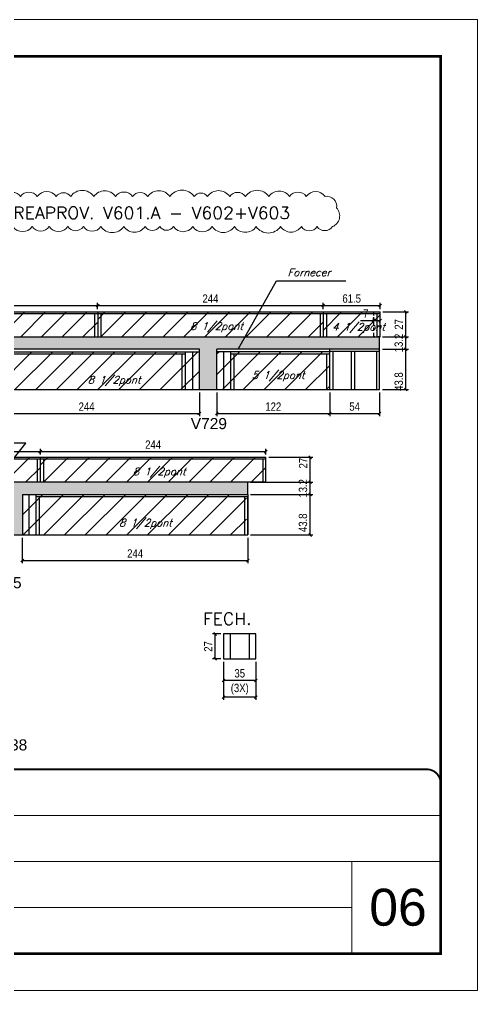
# Model space of a CAD drawing. Extents: x -20960 to -5926, y -2106 to 21915.
# Drawn here: x -9619 to -9123, y 19717 to 20767 of the extents above; entities that cross this region are included whole.
import ezdxf

# ---------------------------------------------------------------- set-up
doc = ezdxf.new("R2010")
doc.units = 0
for name, pattern in [('CONTINUO', [0]), ('DASHED', [0.75, 0.5, -0.25]), ('HIDDEN', [0.375, 0.25, -0.125])]:
    doc.linetypes.add(name, pattern=pattern)
for name, color, linetype in [('5', 5, 'Continuous'), ('COTA', 241, 'Continuous'), ('Painéis', 200, 'Continuous'), ('Reaproveitamento', 251, 'Continuous'), ('SARR_2.2x7', 40, 'Continuous'), ('SARR_3.5x7', 81, 'Continuous'), ('texto', 7, 'Continuous')]:
    doc.layers.add(name, color=color, linetype=linetype)
for name, color, linetype, lineweight in [('CARIMBO', 255, 'Continuous', 9), ('Folhas', 255, 'Continuous', 9), ('SARRAFO DE PRESSAO', 251, 'DASHED', 9), ('Texto Seção', 7, 'Continuous', 15)]:
    doc.layers.add(name, color=color, linetype=linetype, lineweight=lineweight)
doc.styles.add('ARIAL', font='arial.ttf')
doc.styles.add('COTA TECNICA-50', font='techl___.ttf', dxfattribs={"height": 9})
doc.styles.add('REGUA-120', font='ROMANS.shx', dxfattribs={"height": 15})
doc.styles.add('Romans', font='romans.shx')
doc.styles.get("Standard").update_dxf_attribs({"font": 'arial.ttf'})
doc.dimstyles.new('COTA PAINEL-50', dxfattribs={"dimtxt": 9, "dimasz": 3, "dimexe": 3, "dimexo": 3, "dimgap": 3, "dimtad": 1, "dimdec": 1, "dimzin": 12, "dimdsep": 46, "dimtxsty": 'COTA TECNICA-50', "dimblk1": 'OBLIQUE', "dimblk2": 'OBLIQUE', "dimsah": 1, "dimcen": 0.9, "dimclrd": 4, "dimclre": 4, "dimclrt": 240, "dimadec": 1, "dimazin": 3, "dimtfac": 1, "dimtdec": 1, "dimtmove": 0, "dimatfit": 3, "dimfxl": 1, "dimtolj": 1, "dimtzin": 12, "dimarcsym": 0})
pattern_1 = [(45, (-5983.332, -1317.124), (-11.22532, 11.22532), [])]
pattern_2 = [(50, (1585, 1148.575), (5.4655401, -0.4781726), [0.5715, -6.2865]), (355, (1585, 1148.575), (-1.0573026, 5.7317054), [0.4572, -5.0292175]), (100.451445, (1585.4555, 1148.535), (4.4082374, 5.2535326), [0.4857003, -5.3427073]), (46.1842, (1585, 1150.099), (8.1323712, -1.2612698), [0.85725, -9.42975]), (96.635558, (1585.678, 1149.994), (7.122124, 7.4227837), [0.7285507, -8.0140682]), (351.18415, (1585, 1150.099), (7.122124, 7.4227837), [0.685799, -7.543792]), (21, (1585.762, 1149.718), (4.5484317, -3.06795595), [0.5715, -6.2865]), (326, (1585.762, 1149.718), (1.8540609, 5.525639), [0.4572, -5.0292]), (71.451445, (1586.141, 1149.4624), (6.4024926, 2.4576831), [0.4857003, -5.3426981]), (37.5, (1585, 1148.5751), (0.0926581, 2.53665117), [0, -4.96824, 0, -5.1054, 0, -5.04825]), (7.5, (1585, 1148.575), (2.00458988, 3.00541724), [0, -2.91084, 0, -4.85394, 0, -1.92405]), (327.5, (1583.3007, 1148.5751), (4.06771786, -0.17186232), [0, -1.905, 0, -5.9436, 0, -7.8867]), (317.5, (1582.5387, 1148.575), (4.44387544, 0.76279473), [0, -2.4765, 0, -3.94716, 0, -5.6007])]

# ---------------------------------------------------------------- blocks, each defined once
blk = doc.blocks.new('9999999999')
at = {"color": 30, "linetype": 'CONTINUO'}
for p, q in [((98564.6, 34379.6), (99584, 34379.6)), ((98564.6, 34329.8), (99488, 34329.8)), ((99584, 34329.8), (99488, 34329.8)), ((99488, 34329.8), (99488, 34230.2)), ((98564.6, 34280), (99488, 34280))]:
    blk.add_line(p, q, dxfattribs=at)
at = {"color": 30, "linetype": 'CONTINUO', "const_width": 2}
blk.add_lwpolyline([(99584, 34230.2), (99584, 34414.4, 0.414214), (99569, 34429.4), (98229, 34429.4, 0.414214), (98214, 34414.4), (98214, 34245.2, 0.414214), (98229, 34230.2), (99584, 34230.2)], format="xyb", dxfattribs=at)
at = {"layer": 'Folhas'}
blk.add_lwpolyline([(98139, 34190.2), (99624, 34190.2), (99624, 35240.2), (98139, 35240.2)], close=True, dxfattribs=at)
at = {"layer": 'Folhas', "color": 30, "const_width": 3}
blk.add_lwpolyline([(98214, 34230.2), (99584, 34230.2), (99584, 35200.2), (98214, 35200.2)], close=True, dxfattribs=at)
blk = doc.blocks.new('_Oblique')
at = {"color": 0, "linetype": 'ByBlock', "lineweight": -2}
blk.add_line((-0.5, -0.5), (0.5, 0.5), dxfattribs=at)
blk = doc.blocks.new('*D118')
at = {"layer": 'COTA', "color": 4, "lineweight": -2, "transparency": 16777216}
for p, q in [((-9226.5, 20410.4), (-9198.1, 20410.4)), ((-9201.1, 20366.6), (-9201.1, 20410.4)), ((-9226.5, 20366.6), (-9198.1, 20366.6))]:
    blk.add_line(p, q, dxfattribs=at)
at = {"layer": 'Defpoints', "color": 0, "transparency": 16777216}
for p in [(-9229.5, 20410.4), (-9201.1, 20410.4), (-9229.5, 20366.6)]:
    blk.add_point(p, dxfattribs=at)
at = {"layer": 'COTA', "color": 4, "lineweight": -2, "transparency": 16777216, "xscale": 3, "yscale": 3, "zscale": 3}
for p, rotation in [((-9201.1, 20410.4), 90), ((-9201.1, 20366.6), 270)]:
    blk.add_blockref('_Oblique', p, dxfattribs=dict(at, rotation=rotation))
at = {"layer": 'COTA', "color": 240, "transparency": 16777216, "insert": (-9208.8, 20375.3), "char_height": 9, "attachment_point": 5, "rotation": 90, "style": 'COTA TECNICA-50'}
blk.add_mtext('\\A1;43.8', dxfattribs=at)
blk = doc.blocks.new('*D60')
at = {"layer": 'COTA', "color": 4, "lineweight": -2, "transparency": 16777216}
for p, q in [((-9226.5, 20423.6), (-9198.1, 20423.6)), ((-9201.1, 20410.4), (-9201.1, 20423.6)), ((-9226.5, 20410.4), (-9198.1, 20410.4))]:
    blk.add_line(p, q, dxfattribs=at)
at = {"layer": 'Defpoints', "color": 0, "transparency": 16777216}
for p in [(-9229.5, 20423.6), (-9201.1, 20423.6), (-9229.5, 20410.4)]:
    blk.add_point(p, dxfattribs=at)
at = {"layer": 'COTA', "color": 4, "lineweight": -2, "transparency": 16777216, "xscale": 3, "yscale": 3, "zscale": 3}
for p, rotation in [((-9201.1, 20423.6), 90), ((-9201.1, 20410.4), 270)]:
    blk.add_blockref('_Oblique', p, dxfattribs=dict(at, rotation=rotation))
at = {"layer": 'COTA', "color": 240, "transparency": 16777216, "insert": (-9208.8, 20417), "char_height": 9, "attachment_point": 5, "rotation": 90, "style": 'COTA TECNICA-50'}
blk.add_mtext('\\A1;13.2', dxfattribs=at)
blk = doc.blocks.new('*D61')
at = {"layer": 'COTA', "color": 4, "lineweight": -2, "transparency": 16777216}
for p, q in [((-9226, 20450.6), (-9198.1, 20450.6)), ((-9201.1, 20423.6), (-9201.1, 20450.6)), ((-9226, 20423.6), (-9198.1, 20423.6))]:
    blk.add_line(p, q, dxfattribs=at)
at = {"layer": 'Defpoints', "color": 0, "transparency": 16777216}
for p in [(-9229, 20450.6), (-9201.1, 20450.6), (-9229, 20423.6)]:
    blk.add_point(p, dxfattribs=at)
at = {"layer": 'COTA', "color": 4, "lineweight": -2, "transparency": 16777216, "xscale": 3, "yscale": 3, "zscale": 3}
for p, rotation in [((-9201.1, 20450.6), 90), ((-9201.1, 20423.6), 270)]:
    blk.add_blockref('_Oblique', p, dxfattribs=dict(at, rotation=rotation))
at = {"layer": 'COTA', "color": 240, "transparency": 16777216, "insert": (-9208.7, 20437.1), "char_height": 9, "attachment_point": 5, "rotation": 90, "style": 'COTA TECNICA-50'}
blk.add_mtext('\\A1;27', dxfattribs=at)
blk = doc.blocks.new('*D65')
at = {"layer": 'COTA', "color": 4, "lineweight": -2, "transparency": 16777216}
for p, q in [((-9778.5, 20453.6), (-9778.5, 20460.4)), ((-9778.5, 20457.4), (-9534.5, 20457.4)), ((-9534.5, 20453.6), (-9534.5, 20460.4))]:
    blk.add_line(p, q, dxfattribs=at)
at = {"layer": 'Defpoints', "color": 0, "transparency": 16777216}
for p in [(-9534.5, 20457.4), (-9778.5, 20450.6), (-9534.5, 20450.6)]:
    blk.add_point(p, dxfattribs=at)
at = {"layer": 'COTA', "color": 4, "lineweight": -2, "transparency": 16777216, "xscale": 3, "yscale": 3, "zscale": 3, "rotation": 180}
blk.add_blockref('_Oblique', (-9778.5, 20457.4), dxfattribs=at)
at = {"layer": 'COTA', "color": 4, "lineweight": -2, "transparency": 16777216, "xscale": 3, "yscale": 3, "zscale": 3}
blk.add_blockref('_Oblique', (-9534.5, 20457.4), dxfattribs=at)
at = {"layer": 'COTA', "color": 240, "transparency": 16777216, "insert": (-9656.5, 20465), "char_height": 9, "attachment_point": 5, "style": 'COTA TECNICA-50'}
blk.add_mtext('\\A1;244', dxfattribs=at)
blk = doc.blocks.new('*D66')
at = {"layer": 'COTA', "color": 4, "lineweight": -2, "transparency": 16777216}
for p, q in [((-9534.5, 20453.6), (-9534.5, 20460.4)), ((-9534.5, 20457.4), (-9290.5, 20457.4)), ((-9290.5, 20453.6), (-9290.5, 20460.4))]:
    blk.add_line(p, q, dxfattribs=at)
at = {"layer": 'Defpoints', "color": 0, "transparency": 16777216}
for p in [(-9290.5, 20457.4), (-9534.5, 20450.6), (-9290.5, 20450.6)]:
    blk.add_point(p, dxfattribs=at)
at = {"layer": 'COTA', "color": 4, "lineweight": -2, "transparency": 16777216, "xscale": 3, "yscale": 3, "zscale": 3, "rotation": 180}
blk.add_blockref('_Oblique', (-9534.5, 20457.4), dxfattribs=at)
at = {"layer": 'COTA', "color": 4, "lineweight": -2, "transparency": 16777216, "xscale": 3, "yscale": 3, "zscale": 3}
blk.add_blockref('_Oblique', (-9290.5, 20457.4), dxfattribs=at)
at = {"layer": 'COTA', "color": 240, "transparency": 16777216, "insert": (-9412.5, 20465), "char_height": 9, "attachment_point": 5, "style": 'COTA TECNICA-50'}
blk.add_mtext('\\A1;244', dxfattribs=at)
blk = doc.blocks.new('*D67')
at = {"layer": 'COTA', "color": 4, "lineweight": -2, "transparency": 16777216}
for p, q in [((-9290.5, 20453.6), (-9290.5, 20460.4)), ((-9290.5, 20457.4), (-9229, 20457.4)), ((-9229, 20453.6), (-9229, 20460.4))]:
    blk.add_line(p, q, dxfattribs=at)
at = {"layer": 'Defpoints', "color": 0, "transparency": 16777216}
for p in [(-9229, 20457.4), (-9290.5, 20450.6), (-9229, 20450.6)]:
    blk.add_point(p, dxfattribs=at)
at = {"layer": 'COTA', "color": 4, "lineweight": -2, "transparency": 16777216, "xscale": 3, "yscale": 3, "zscale": 3, "rotation": 180}
blk.add_blockref('_Oblique', (-9290.5, 20457.4), dxfattribs=at)
at = {"layer": 'COTA', "color": 4, "lineweight": -2, "transparency": 16777216, "xscale": 3, "yscale": 3, "zscale": 3}
blk.add_blockref('_Oblique', (-9229, 20457.4), dxfattribs=at)
at = {"layer": 'COTA', "color": 240, "transparency": 16777216, "insert": (-9259.7, 20465), "char_height": 9, "attachment_point": 5, "style": 'COTA TECNICA-50'}
blk.add_mtext('\\A1;61.5', dxfattribs=at)
blk = doc.blocks.new('*D68')
at = {"layer": 'COTA', "color": 4, "lineweight": -2, "transparency": 16777216}
for p, q in [((-9236, 20440.1), (-9236, 20444.1)), ((-9229, 20440.1), (-9229, 20444.1)), ((-9236, 20441.1), (-9250.1, 20441.1)), ((-9229, 20441.1), (-9236, 20441.1))]:
    blk.add_line(p, q, dxfattribs=at)
at = {"layer": 'Defpoints', "color": 0, "transparency": 16777216}
for p in [(-9236, 20441.1), (-9236, 20437.1), (-9229, 20437.1)]:
    blk.add_point(p, dxfattribs=at)
at = {"layer": 'COTA', "color": 4, "lineweight": -2, "transparency": 16777216, "xscale": 3, "yscale": 3, "zscale": 3, "rotation": 180}
blk.add_blockref('_Oblique', (-9236, 20441.1), dxfattribs=at)
at = {"layer": 'COTA', "color": 4, "lineweight": -2, "transparency": 16777216, "xscale": 3, "yscale": 3, "zscale": 3}
blk.add_blockref('_Oblique', (-9229, 20441.1), dxfattribs=at)
at = {"layer": 'COTA', "color": 240, "transparency": 16777216, "insert": (-9244.5, 20448.7), "char_height": 9, "attachment_point": 5, "style": 'COTA TECNICA-50'}
blk.add_mtext('\\A1;7', dxfattribs=at)
blk = doc.blocks.new('*D73')
at = {"layer": 'COTA', "color": 4, "lineweight": -2, "transparency": 16777216}
for p, q in [((-9668.5, 20363.6), (-9668.5, 20337.7)), ((-9424.5, 20363.6), (-9424.5, 20337.7)), ((-9668.5, 20340.7), (-9424.5, 20340.7))]:
    blk.add_line(p, q, dxfattribs=at)
at = {"layer": 'Defpoints', "color": 0, "transparency": 16777216}
for p in [(-9668.5, 20366.6), (-9424.5, 20366.6), (-9424.5, 20340.7)]:
    blk.add_point(p, dxfattribs=at)
at = {"layer": 'COTA', "color": 4, "lineweight": -2, "transparency": 16777216, "xscale": 3, "yscale": 3, "zscale": 3, "rotation": 180}
blk.add_blockref('_Oblique', (-9668.5, 20340.7), dxfattribs=at)
at = {"layer": 'COTA', "color": 4, "lineweight": -2, "transparency": 16777216, "xscale": 3, "yscale": 3, "zscale": 3}
blk.add_blockref('_Oblique', (-9424.5, 20340.7), dxfattribs=at)
at = {"layer": 'COTA', "color": 240, "transparency": 16777216, "insert": (-9546.5, 20348.2), "char_height": 9, "attachment_point": 5, "style": 'COTA TECNICA-50'}
blk.add_mtext('\\A1;244', dxfattribs=at)
blk = doc.blocks.new('*D74')
at = {"layer": 'COTA', "color": 4, "lineweight": -2, "transparency": 16777216}
for p, q in [((-9405.5, 20363.6), (-9405.5, 20337.7)), ((-9283.5, 20363.6), (-9283.5, 20337.7)), ((-9405.5, 20340.7), (-9283.5, 20340.7))]:
    blk.add_line(p, q, dxfattribs=at)
at = {"layer": 'Defpoints', "color": 0, "transparency": 16777216}
for p in [(-9405.5, 20366.6), (-9283.5, 20366.6), (-9283.5, 20340.7)]:
    blk.add_point(p, dxfattribs=at)
at = {"layer": 'COTA', "color": 4, "lineweight": -2, "transparency": 16777216, "xscale": 3, "yscale": 3, "zscale": 3, "rotation": 180}
blk.add_blockref('_Oblique', (-9405.5, 20340.7), dxfattribs=at)
at = {"layer": 'COTA', "color": 4, "lineweight": -2, "transparency": 16777216, "xscale": 3, "yscale": 3, "zscale": 3}
blk.add_blockref('_Oblique', (-9283.5, 20340.7), dxfattribs=at)
at = {"layer": 'COTA', "color": 240, "transparency": 16777216, "insert": (-9344.5, 20348.2), "char_height": 9, "attachment_point": 5, "style": 'COTA TECNICA-50'}
blk.add_mtext('\\A1;122', dxfattribs=at)
blk = doc.blocks.new('*D75')
at = {"layer": 'COTA', "color": 4, "lineweight": -2, "transparency": 16777216}
for p, q in [((-9283.5, 20363.6), (-9283.5, 20337.7)), ((-9229.5, 20363.6), (-9229.5, 20337.7)), ((-9283.5, 20340.7), (-9229.5, 20340.7))]:
    blk.add_line(p, q, dxfattribs=at)
at = {"layer": 'Defpoints', "color": 0, "transparency": 16777216}
for p in [(-9283.5, 20366.6), (-9229.5, 20366.6), (-9229.5, 20340.7)]:
    blk.add_point(p, dxfattribs=at)
at = {"layer": 'COTA', "color": 4, "lineweight": -2, "transparency": 16777216, "xscale": 3, "yscale": 3, "zscale": 3, "rotation": 180}
blk.add_blockref('_Oblique', (-9283.5, 20340.7), dxfattribs=at)
at = {"layer": 'COTA', "color": 4, "lineweight": -2, "transparency": 16777216, "xscale": 3, "yscale": 3, "zscale": 3}
blk.add_blockref('_Oblique', (-9229.5, 20340.7), dxfattribs=at)
at = {"layer": 'COTA', "color": 240, "transparency": 16777216, "insert": (-9256.5, 20348.2), "char_height": 9, "attachment_point": 5, "style": 'COTA TECNICA-50'}
blk.add_mtext('\\A1;54', dxfattribs=at)
blk = doc.blocks.new('*D100')
at = {"layer": 'COTA', "color": 4, "lineweight": -2, "transparency": 16777216}
for p, q in [((-9369, 20253.2), (-9301.7, 20253.2)), ((-9304.7, 20209.4), (-9304.7, 20253.2)), ((-9369, 20209.4), (-9301.7, 20209.4))]:
    blk.add_line(p, q, dxfattribs=at)
at = {"layer": 'Defpoints', "color": 0, "transparency": 16777216}
for p in [(-9372, 20253.2), (-9304.7, 20253.2), (-9372, 20209.4)]:
    blk.add_point(p, dxfattribs=at)
at = {"layer": 'COTA', "color": 4, "lineweight": -2, "transparency": 16777216, "xscale": 3, "yscale": 3, "zscale": 3}
for p, rotation in [((-9304.7, 20253.2), 90), ((-9304.7, 20209.4), 270)]:
    blk.add_blockref('_Oblique', p, dxfattribs=dict(at, rotation=rotation))
at = {"layer": 'COTA', "color": 240, "transparency": 16777216, "insert": (-9312.4, 20222.6), "char_height": 9, "attachment_point": 5, "rotation": 90, "style": 'COTA TECNICA-50'}
blk.add_mtext('\\A1;43.8', dxfattribs=at)
blk = doc.blocks.new('*D101')
at = {"layer": 'COTA', "color": 4, "lineweight": -2, "transparency": 16777216}
for p, q in [((-9369, 20266.4), (-9301.7, 20266.4)), ((-9304.7, 20253.2), (-9304.7, 20266.4)), ((-9369, 20253.2), (-9301.7, 20253.2))]:
    blk.add_line(p, q, dxfattribs=at)
at = {"layer": 'Defpoints', "color": 0, "transparency": 16777216}
for p in [(-9372, 20266.4), (-9304.7, 20266.4), (-9372, 20253.2)]:
    blk.add_point(p, dxfattribs=at)
at = {"layer": 'COTA', "color": 4, "lineweight": -2, "transparency": 16777216, "xscale": 3, "yscale": 3, "zscale": 3}
for p, rotation in [((-9304.7, 20266.4), 90), ((-9304.7, 20253.2), 270)]:
    blk.add_blockref('_Oblique', p, dxfattribs=dict(at, rotation=rotation))
at = {"layer": 'COTA', "color": 240, "transparency": 16777216, "insert": (-9312.4, 20259.8), "char_height": 9, "attachment_point": 5, "rotation": 90, "style": 'COTA TECNICA-50'}
blk.add_mtext('\\A1;13.2', dxfattribs=at)
blk = doc.blocks.new('*D102')
at = {"layer": 'COTA', "color": 4, "lineweight": -2, "transparency": 16777216}
for p, q in [((-9349.5, 20293.4), (-9301.7, 20293.4)), ((-9304.7, 20266.4), (-9304.7, 20293.4)), ((-9349.5, 20266.4), (-9301.7, 20266.4))]:
    blk.add_line(p, q, dxfattribs=at)
at = {"layer": 'Defpoints', "color": 0, "transparency": 16777216}
for p in [(-9352.5, 20293.4), (-9304.7, 20293.4), (-9352.5, 20266.4)]:
    blk.add_point(p, dxfattribs=at)
at = {"layer": 'COTA', "color": 4, "lineweight": -2, "transparency": 16777216, "xscale": 3, "yscale": 3, "zscale": 3}
for p, rotation in [((-9304.7, 20293.4), 90), ((-9304.7, 20266.4), 270)]:
    blk.add_blockref('_Oblique', p, dxfattribs=dict(at, rotation=rotation))
at = {"layer": 'COTA', "color": 240, "transparency": 16777216, "insert": (-9312.2, 20287.1), "char_height": 9, "attachment_point": 5, "rotation": 90, "style": 'COTA TECNICA-50'}
blk.add_mtext('\\A1;27', dxfattribs=at)
blk = doc.blocks.new('*D105')
at = {"layer": 'COTA', "color": 4, "lineweight": -2, "transparency": 16777216}
for p, q in [((-9840.5, 20296.4), (-9840.5, 20302.5)), ((-9840.5, 20299.5), (-9596.5, 20299.5)), ((-9596.5, 20296.4), (-9596.5, 20302.5))]:
    blk.add_line(p, q, dxfattribs=at)
at = {"layer": 'Defpoints', "color": 0, "transparency": 16777216}
for p in [(-9596.5, 20299.5), (-9840.5, 20293.4), (-9596.5, 20293.4)]:
    blk.add_point(p, dxfattribs=at)
at = {"layer": 'COTA', "color": 4, "lineweight": -2, "transparency": 16777216, "xscale": 3, "yscale": 3, "zscale": 3, "rotation": 180}
blk.add_blockref('_Oblique', (-9840.5, 20299.5), dxfattribs=at)
at = {"layer": 'COTA', "color": 4, "lineweight": -2, "transparency": 16777216, "xscale": 3, "yscale": 3, "zscale": 3}
blk.add_blockref('_Oblique', (-9596.5, 20299.5), dxfattribs=at)
at = {"layer": 'COTA', "color": 240, "transparency": 16777216, "insert": (-9718.5, 20307.1), "char_height": 9, "attachment_point": 5, "style": 'COTA TECNICA-50'}
blk.add_mtext('\\A1;244', dxfattribs=at)
blk = doc.blocks.new('*D106')
at = {"layer": 'COTA', "color": 4, "lineweight": -2, "transparency": 16777216}
for p, q in [((-9596.5, 20296.4), (-9596.5, 20302.5)), ((-9596.5, 20299.5), (-9352.5, 20299.5)), ((-9352.5, 20296.4), (-9352.5, 20302.5))]:
    blk.add_line(p, q, dxfattribs=at)
at = {"layer": 'Defpoints', "color": 0, "transparency": 16777216}
for p in [(-9352.5, 20299.5), (-9596.5, 20293.4), (-9352.5, 20293.4)]:
    blk.add_point(p, dxfattribs=at)
at = {"layer": 'COTA', "color": 4, "lineweight": -2, "transparency": 16777216, "xscale": 3, "yscale": 3, "zscale": 3, "rotation": 180}
blk.add_blockref('_Oblique', (-9596.5, 20299.5), dxfattribs=at)
at = {"layer": 'COTA', "color": 4, "lineweight": -2, "transparency": 16777216, "xscale": 3, "yscale": 3, "zscale": 3}
blk.add_blockref('_Oblique', (-9352.5, 20299.5), dxfattribs=at)
at = {"layer": 'COTA', "color": 240, "transparency": 16777216, "insert": (-9474.5, 20307.1), "char_height": 9, "attachment_point": 5, "style": 'COTA TECNICA-50'}
blk.add_mtext('\\A1;244', dxfattribs=at)
blk = doc.blocks.new('*D99')
at = {"layer": 'COTA', "color": 4, "lineweight": -2, "transparency": 16777216}
for p, q in [((-9616, 20206.4), (-9616, 20178.8)), ((-9372, 20206.4), (-9372, 20178.8)), ((-9616, 20181.8), (-9372, 20181.8))]:
    blk.add_line(p, q, dxfattribs=at)
at = {"layer": 'Defpoints', "color": 0, "transparency": 16777216}
for p in [(-9616, 20209.4), (-9372, 20209.4), (-9372, 20181.8)]:
    blk.add_point(p, dxfattribs=at)
at = {"layer": 'COTA', "color": 4, "lineweight": -2, "transparency": 16777216, "xscale": 3, "yscale": 3, "zscale": 3, "rotation": 180}
blk.add_blockref('_Oblique', (-9616, 20181.8), dxfattribs=at)
at = {"layer": 'COTA', "color": 4, "lineweight": -2, "transparency": 16777216, "xscale": 3, "yscale": 3, "zscale": 3}
blk.add_blockref('_Oblique', (-9372, 20181.8), dxfattribs=at)
at = {"layer": 'COTA', "color": 240, "transparency": 16777216, "insert": (-9494, 20189.4), "char_height": 9, "attachment_point": 5, "style": 'COTA TECNICA-50'}
blk.add_mtext('\\A1;244', dxfattribs=at)
blk = doc.blocks.new('*D1761')
at = {"layer": 'COTA', "color": 4, "lineweight": -2, "transparency": 16777216}
for p, q in [((-9398.3, 20072.4), (-9398.3, 20049.1)), ((-9363.3, 20072.4), (-9363.3, 20049.1)), ((-9363.3, 20052.1), (-9398.3, 20052.1))]:
    blk.add_line(p, q, dxfattribs=at)
at = {"layer": 'Defpoints', "color": 0, "transparency": 16777216}
for p in [(-9398.3, 20075.4), (-9363.3, 20075.4), (-9398.3, 20052.1)]:
    blk.add_point(p, dxfattribs=at)
at = {"layer": 'COTA', "color": 4, "lineweight": -2, "transparency": 16777216, "xscale": 3, "yscale": 3, "zscale": 3, "rotation": 180}
blk.add_blockref('_Oblique', (-9398.3, 20052.1), dxfattribs=at)
at = {"layer": 'COTA', "color": 4, "lineweight": -2, "transparency": 16777216, "xscale": 3, "yscale": 3, "zscale": 3}
blk.add_blockref('_Oblique', (-9363.3, 20052.1), dxfattribs=at)
at = {"layer": 'COTA', "color": 240, "transparency": 16777216, "insert": (-9380.8, 20059.8), "char_height": 9, "attachment_point": 5, "style": 'COTA TECNICA-50'}
blk.add_mtext('\\A1;35', dxfattribs=at)
blk = doc.blocks.new('*D1762')
at = {"layer": 'COTA', "color": 4, "lineweight": -2, "transparency": 16777216}
for p, q in [((-9401.3, 20102.4), (-9410.3, 20102.4)), ((-9407.3, 20075.4), (-9407.3, 20102.4)), ((-9401.3, 20075.4), (-9410.3, 20075.4))]:
    blk.add_line(p, q, dxfattribs=at)
at = {"layer": 'Defpoints', "color": 0, "transparency": 16777216}
for p in [(-9407.3, 20102.4), (-9398.3, 20102.4), (-9398.3, 20075.4)]:
    blk.add_point(p, dxfattribs=at)
at = {"layer": 'COTA', "color": 4, "lineweight": -2, "transparency": 16777216, "xscale": 3, "yscale": 3, "zscale": 3}
for p, rotation in [((-9407.3, 20102.4), 90), ((-9407.3, 20075.4), 270)]:
    blk.add_blockref('_Oblique', p, dxfattribs=dict(at, rotation=rotation))
at = {"layer": 'COTA', "color": 240, "transparency": 16777216, "insert": (-9414.9, 20088.9), "char_height": 9, "attachment_point": 5, "rotation": 90, "style": 'COTA TECNICA-50'}
blk.add_mtext('\\A1;27', dxfattribs=at)
blk = doc.blocks.new('*D1763')
at = {"layer": 'COTA', "color": 4, "lineweight": -2, "transparency": 16777216}
for p, q in [((-9398.3, 20072.4), (-9398.3, 20031.1)), ((-9363.3, 20072.4), (-9363.3, 20031.1)), ((-9363.3, 20034.1), (-9398.3, 20034.1))]:
    blk.add_line(p, q, dxfattribs=at)
at = {"layer": 'Defpoints', "color": 0, "transparency": 16777216}
for p in [(-9398.3, 20075.4), (-9363.3, 20075.4), (-9398.3, 20034.1)]:
    blk.add_point(p, dxfattribs=at)
at = {"layer": 'COTA', "color": 4, "lineweight": -2, "transparency": 16777216, "xscale": 3, "yscale": 3, "zscale": 3, "rotation": 180}
blk.add_blockref('_Oblique', (-9398.3, 20034.1), dxfattribs=at)
at = {"layer": 'COTA', "color": 4, "lineweight": -2, "transparency": 16777216, "xscale": 3, "yscale": 3, "zscale": 3}
blk.add_blockref('_Oblique', (-9363.3, 20034.1), dxfattribs=at)
at = {"layer": 'COTA', "color": 240, "transparency": 16777216, "insert": (-9380.8, 20042.7), "char_height": 9, "attachment_point": 5, "style": 'COTA TECNICA-50'}
blk.add_mtext('\\A1;(3X)', dxfattribs=at)

msp = doc.modelspace()

# ---------------------------------------------------------------- hatches: boundary and pattern name
at = {"layer": 'COTA', "ltscale": 25}
h = msp.add_hatch(dxfattribs=at)
h.set_pattern_fill('AR-CONC', color=256, scale=0.03)
h.set_pattern_definition(pattern_2)
h.paths.add_polyline_path([(-9912.47, 20410.37), (-9424.47, 20410.37), (-9424.47, 20366.57), (-9405.47, 20366.57), (-9405.47, 20410.37), (-9229.47, 20410.37), (-9229.47, 20423.57), (-10510.47, 20423.57), (-10510.47, 20410.37), (-9952.47, 20410.37), (-9952.47, 20366.57), (-9912.47, 20366.57)])
h.paths.add_polyline_path([(-9645.86, 20403.16), (-9645.86, 20415.12), (-9664.39, 20415.12), (-9664.39, 20403.16)], flags=25)
h.paths.add_polyline_path([(-10111.51, 20403.16), (-10111.51, 20415.12), (-10130.04, 20415.12), (-10130.04, 20403.16)], flags=25)
h.paths.add_polyline_path([(-10460.63, 20403.16), (-10460.63, 20415.12), (-10479.15, 20415.12), (-10479.15, 20403.16)], flags=25)
h = msp.add_hatch(dxfattribs=at)
h.set_pattern_fill('AR-CONC', color=256, scale=0.03)
h.set_pattern_definition(pattern_2)
h.paths.add_polyline_path([(-9615.98, 20253.21), (-9371.98, 20253.21), (-9371.98, 20266.41), (-10328.47, 20266.41), (-10510.97, 20266.41), (-10510.97, 20253.21), (-10407.97, 20253.21), (-10407.97, 20209.41), (-10388.97, 20209.41), (-10388.97, 20253.21), (-9655.97, 20253.21), (-9655.97, 20209.41), (-9615.98, 20209.41)])
at = {"layer": 'Reaproveitamento'}
h = msp.add_hatch(dxfattribs=at)
h.set_pattern_fill('ANSI31', color=256, scale=5)
h.set_pattern_definition([(45, (-5495.332, -1317.124), (-11.22532, 11.22532), [])])
h.paths.add_polyline_path([(-9534.47, 20450.57), (-9778.47, 20450.57), (-9778.47, 20423.57), (-9534.47, 20423.57)])
h = msp.add_hatch(dxfattribs=at)
h.set_pattern_fill('ANSI31', color=256, scale=5)
h.set_pattern_definition([(45, (-5251.332, -1317.124), (-11.22532, 11.22532), [])])
h.paths.add_polyline_path([(-9290.47, 20450.57), (-9534.47, 20450.57), (-9534.47, 20423.57), (-9290.47, 20423.57)])
h = msp.add_hatch(dxfattribs=at)
h.set_pattern_fill('ANSI31', color=256, scale=5)
h.set_pattern_definition(pattern_1)
h.paths.add_polyline_path([(-9290.47, 20450.57), (-9290.47, 20423.57), (-9228.97, 20423.57), (-9228.97, 20450.57)])
h = msp.add_hatch(dxfattribs=at)
h.set_pattern_fill('ANSI31', color=256, scale=5)
h.set_pattern_definition(pattern_1)
h.paths.add_polyline_path([(-9668.47, 20407.37), (-9668.47, 20366.57), (-9424.47, 20366.57), (-9424.47, 20407.37)])
h = msp.add_hatch(dxfattribs=at)
h.set_pattern_fill('ANSI31', color=256, scale=5)
h.set_pattern_definition(pattern_1)
h.paths.add_polyline_path([(-9405.47, 20407.37), (-9405.47, 20366.57), (-9283.47, 20366.57), (-9283.47, 20407.37)])
h = msp.add_hatch(dxfattribs=at)
h.set_pattern_fill('ANSI31', color=256, scale=5)
h.set_pattern_definition([(45, (-5557.332, -1474.279), (-11.22532, 11.22532), [])])
h.paths.add_polyline_path([(-9596.47, 20293.41), (-9840.47, 20293.41), (-9840.47, 20266.41), (-9596.47, 20266.41)])
h = msp.add_hatch(dxfattribs=at)
h.set_pattern_fill('ANSI31', color=256, scale=5)
h.set_pattern_definition([(45, (-5313.332, -1474.279), (-11.22532, 11.22532), [])])
h.paths.add_polyline_path([(-9352.47, 20293.41), (-9596.47, 20293.41), (-9596.47, 20266.41), (-9352.47, 20266.41)])
h = msp.add_hatch(dxfattribs=at)
h.set_pattern_fill('ANSI31', color=256, scale=5)
h.set_pattern_definition([(45, (-6760.343, -1474.279), (-11.22532, 11.22532), [])])
h.paths.add_polyline_path([(-9615.98, 20253.21), (-9615.98, 20209.41), (-9373.48, 20209.41), (-9373.48, 20253.21)])

# ---------------------------------------------------------------- linework, layer by layer
at = {"layer": 'COTA', "ltscale": 25}
for p, q in [((-9229.47, 20410.37), (-9229.47, 20423.57)), ((-9371.98, 20253.21), (-9371.98, 20266.41))]:
    msp.add_line(p, q, dxfattribs=at)
at = {"layer": 'COTA', "linetype": 'ByBlock'}
for p, q in [((-9424.47, 20366.57), (-9405.47, 20366.57)), ((-9655.97, 20209.41), (-9615.98, 20209.41))]:
    msp.add_line(p, q, dxfattribs=at)
at = {"layer": 'Painéis'}
for p, q in [((-10510.47, 20450.57), (-9228.97, 20450.57)), ((-9534.47, 20450.57), (-9534.47, 20423.57)), ((-9290.47, 20450.57), (-9290.47, 20423.57)), ((-9228.97, 20423.57), (-9228.97, 20450.57)), ((-10510.47, 20423.57), (-9228.97, 20423.57)), ((-9424.47, 20410.37), (-9912.47, 20410.37)), ((-9912.47, 20407.37), (-9424.47, 20407.37)), ((-9912.47, 20407.37), (-9424.47, 20407.37)), ((-9424.47, 20366.57), (-9424.47, 20410.37)), ((-9405.47, 20366.57), (-9405.47, 20410.37)), ((-9229.47, 20410.37), (-9405.47, 20410.37)), ((-9283.47, 20407.37), (-9405.47, 20407.37)), ((-9283.47, 20366.57), (-9283.47, 20410.37)), ((-9229.47, 20366.57), (-9229.47, 20410.37)), ((-9912.47, 20366.57), (-9424.47, 20366.57)), ((-9405.47, 20366.57), (-9229.47, 20366.57)), ((-10328.47, 20293.41), (-9352.47, 20293.41)), ((-9596.47, 20266.41), (-9596.47, 20293.41)), ((-9596.47, 20266.41), (-9596.47, 20293.41)), ((-9352.47, 20266.41), (-9352.47, 20293.41)), ((-9352.47, 20266.41), (-10328.47, 20266.41)), ((-9615.98, 20253.21), (-9371.98, 20253.21)), ((-9615.98, 20253.21), (-9615.98, 20209.41)), ((-9371.98, 20253.21), (-9371.98, 20209.41)), ((-9615.98, 20209.41), (-9371.98, 20209.41)), ((-9363.28, 20102.44), (-9398.28, 20102.44)), ((-9398.28, 20102.44), (-9398.28, 20075.44)), ((-9363.28, 20075.44), (-9363.28, 20102.44)), ((-9398.28, 20075.44), (-9363.28, 20075.44))]:
    msp.add_line(p, q, dxfattribs=at)
at = {"layer": 'SARR_2.2x7', "linetype": 'Continuous'}
for p, q in [((-9534.47, 20448.37), (-9778.47, 20448.37)), ((-9290.47, 20448.37), (-9534.47, 20448.37)), ((-9228.97, 20448.37), (-9290.47, 20448.37)), ((-9668.47, 20405.17), (-9439.47, 20405.17)), ((-9431.47, 20366.57), (-9431.47, 20407.37)), ((-9431.47, 20366.57), (-9431.47, 20407.37)), ((-9398.47, 20407.37), (-9398.47, 20366.57)), ((-9390.47, 20405.17), (-9283.47, 20405.17)), ((-9283.47, 20408.17), (-9229.47, 20408.17)), ((-9596.47, 20291.21), (-9840.47, 20291.21)), ((-9352.47, 20291.21), (-9596.47, 20291.21)), ((-9608.98, 20253.21), (-9608.98, 20209.41)), ((-9600.98, 20251.01), (-9371.98, 20251.01)), ((-9391.28, 20102.44), (-9391.28, 20075.44)), ((-9370.28, 20075.44), (-9370.28, 20102.44))]:
    msp.add_line(p, q, dxfattribs=at)
at = {"layer": 'SARR_2.2x7', "linetype": 'HIDDEN', "ltscale": 15}
for p in [(-9235.97, 20450.57), (-9228.97, 20423.57)]:
    msp.add_line(p, (-9235.97, 20423.57), dxfattribs=at)
at = {"layer": 'SARR_3.5x7'}
for p, q in [((-9537.97, 20448.37), (-9537.97, 20423.57)), ((-9530.97, 20448.37), (-9530.97, 20423.57)), ((-9293.97, 20448.37), (-9293.97, 20423.57)), ((-9286.97, 20448.37), (-9286.97, 20423.57)), ((-9232.47, 20448.37), (-9232.47, 20423.57)), ((-9442.97, 20366.57), (-9442.97, 20405.17)), ((-9439.47, 20366.57), (-9439.47, 20407.37)), ((-9390.47, 20366.57), (-9390.47, 20407.37)), ((-9386.97, 20366.57), (-9386.97, 20405.17)), ((-9286.97, 20405.17), (-9286.97, 20366.57)), ((-9279.94, 20408.17), (-9279.94, 20366.57)), ((-9260.03, 20366.57), (-9260.03, 20408.17)), ((-9256.5, 20408.17), (-9256.5, 20366.57)), ((-9232.97, 20408.17), (-9232.97, 20366.57)), ((-9599.97, 20291.21), (-9599.97, 20266.41)), ((-9592.97, 20291.21), (-9592.97, 20266.41)), ((-9355.97, 20291.21), (-9355.97, 20266.41)), ((-9600.98, 20209.41), (-9600.98, 20253.21)), ((-9597.48, 20209.41), (-9597.48, 20251.01)), ((-9375.48, 20251.01), (-9375.48, 20209.41)), ((-9371.98, 20209.41), (-9371.98, 20251.01))]:
    msp.add_line(p, q, dxfattribs=at)
at = {"layer": 'Texto Seção'}
msp.add_lwpolyline([(-9626.12, 20542.75, 0.5205671), (-9605.34, 20542.75, 0.5205671), (-9586.86, 20542.75, 0.5205671), (-9566.8, 20542.75, 0.5205671), (-9549.98, 20542.75, 0.5205671), (-9531.1, 20542.75, 0.5205671), (-9506.24, 20542.75, 0.5205671), (-9483.2, 20542.75, 0.5205671), (-9467.39, 20542.75, 0.5205671), (-9452.49, 20542.75, 0.5205671), (-9431.69, 20542.75, 0.5205671), (-9410.64, 20542.75, 0.5205671), (-9386.5, 20542.75, 0.5205671), (-9363.07, 20542.75, 0.5205671), (-9336.73, 20542.75, 0.5205671), (-9314.17, 20542.75, 0.5205671), (-9297.1, 20542.75, 0.5205671), (-9280.53, 20542.75, 0.5205671), (-9275.97, 20563.1, 0.5205671), (-9288.51, 20575.41, 0.5205671), (-9308.77, 20575.41, 0.5205671), (-9326.98, 20575.41, 0.5205671), (-9349.19, 20575.41, 0.5205671), (-9374.64, 20575.41, 0.5205671), (-9391.65, 20575.41, 0.5205671), (-9415.71, 20575.41, 0.5205671), (-9430.01, 20575.41, 0.5205671), (-9456.43, 20575.41, 0.5205671), (-9480.29, 20575.41, 0.5205671), (-9496.73, 20575.41, 0.5205671), (-9515.17, 20575.41, 0.5205671), (-9538.54, 20575.41, 0.5205671), (-9563.67, 20575.41, 0.5205671), (-9579.31, 20575.41, 0.5205671), (-9599.9, 20575.41, 0.5205671), (-9617.93, 20575.41, 0.5205671), (-9634.89, 20575.41, 0.5205671)], format="xyb", dxfattribs=at)

# ---------------------------------------------------------------- block references
at = {"layer": 'SARRAFO DE PRESSAO', "color": 6, "linetype": 'ByBlock'}
msp.add_blockref('9999999999', (-108747.48, -14473.39), dxfattribs=at)

# ---------------------------------------------------------------- texts
at = {"layer": '5', "linetype": 'Continuous'}
for s, p in [('V729', (-9433.79, 20323.84)), ('V735', (-9655.93, 20151.83)), ('V738', (-9649.82, 19976.45))]:
    msp.add_text(s, height=12, rotation=0.00004, dxfattribs=at).set_placement(p)
at = {"layer": 'CARIMBO', "style": 'ARIAL'}
msp.add_text('06', height=40, dxfattribs=at).set_placement((-9240.64, 19786.96))
at = {"layer": 'texto', "color": 2, "char_height": 8, "attachment_point": 5, "style": 'Romans'}
for s, insert in [('{\\Q19;\\C256;Fornecer}', (-9305.9, 20493.32)), ('{\\Q19;\\C256;8 1/2pont}', (-9405.89, 20433.95)), ('{\\Q19;\\C256;4 1/2pont}', (-9252.22, 20433.16)), ('{\\Q19;\\C256;8 1/2pont}', (-9516.63, 20375.84)), ('{\\Q19;\\C256;5 1/2pont}', (-9339.21, 20381.01)), ('{\\Q19;\\C256;8 1/2pont}', (-9467.89, 20276.79)), ('{\\Q19;\\C256;8 1/2pont}', (-9482.75, 20221.36))]:
    msp.add_mtext(s, dxfattribs=dict(at, insert=insert))
at = {"layer": 'Texto Seção', "style": 'REGUA-120', "width": 1.05}
for s, p in [('REAPROV. V601.A - V602+V603', (-9625.81, 20551.12)), ('FECH.', (-9420.66, 20112.36))]:
    msp.add_text(s, height=13, dxfattribs=at).set_placement(p)

# ---------------------------------------------------------------- dimensions: what is measured, and where the dimension line sits
at = {"layer": 'COTA'}
for base, p1, p2, picture, middle in [((-9534.47, 20457.44), (-9778.47, 20450.57), (-9534.47, 20450.57), '*D65', (-9656.47, 20465.01)), ((-9290.47, 20457.44), (-9534.47, 20450.57), (-9290.47, 20450.57), '*D66', (-9412.47, 20465.01)), ((-9228.97, 20457.44), (-9290.47, 20450.57), (-9228.97, 20450.57), '*D67', (-9259.72, 20465.04)), ((-9424.47, 20340.65), (-9668.47, 20366.57), (-9424.47, 20366.57), '*D73', (-9546.47, 20348.22)), ((-9283.47, 20340.65), (-9405.47, 20366.57), (-9283.47, 20366.57), '*D74', (-9344.47, 20348.2)), ((-9229.47, 20340.65), (-9283.47, 20366.57), (-9229.47, 20366.57), '*D75', (-9256.47, 20348.25)), ((-9596.47, 20299.49), (-9840.47, 20293.41), (-9596.47, 20293.41), '*D105', (-9718.47, 20307.06)), ((-9352.47, 20299.49), (-9596.47, 20293.41), (-9352.47, 20293.41), '*D106', (-9474.47, 20307.06)), ((-9371.98, 20181.83), (-9615.98, 20209.41), (-9371.98, 20209.41), '*D99', (-9493.98, 20189.4))]:
    dim = msp.add_linear_dim(base=base, p1=p1, p2=p2, dimstyle='COTA PAINEL-50', override={"dimtmove": 1}, dxfattribs=at)
    dim.commit()
    dim.dimension.update_dxf_attribs({"geometry": picture, "text_midpoint": middle})
for base, p1, p2, picture, middle in [((-9235.97, 20441.14), (-9228.97, 20437.07), (-9235.97, 20437.07), '*D68', (-9244.55, 20448.71)), ((-9398.28, 20052.15), (-9363.28, 20075.44), (-9398.28, 20075.44), '*D1761', (-9380.78, 20059.84))]:
    dim = msp.add_linear_dim(base=base, p1=p1, p2=p2, dimstyle='COTA PAINEL-50', dxfattribs=at)
    dim.commit()
    dim.dimension.update_dxf_attribs({"geometry": picture, "text_midpoint": middle})
for base, p1, p2, picture, middle in [((-9201.1, 20450.57), (-9228.97, 20423.57), (-9228.97, 20450.57), '*D61', (-9201.1, 20437.07)), ((-9201.1, 20423.57), (-9229.47, 20410.37), (-9229.47, 20423.57), '*D60', (-9201.1, 20416.97)), ((-9201.1, 20410.37), (-9229.47, 20366.57), (-9229.47, 20410.37), '*D118', (-9201.1, 20375.27)), ((-9304.65, 20293.41), (-9352.47, 20266.41), (-9352.47, 20293.41), '*D102', (-9304.65, 20287.14)), ((-9304.65, 20266.41), (-9371.98, 20253.21), (-9371.98, 20266.41), '*D101', (-9304.65, 20259.81)), ((-9304.65, 20253.21), (-9371.98, 20209.41), (-9371.98, 20253.21), '*D100', (-9304.65, 20222.6))]:
    dim = msp.add_linear_dim(base=base, p1=p1, p2=p2, angle=90, dimstyle='COTA PAINEL-50', dxfattribs=at)
    dim.commit()
    dim.dimension.update_dxf_attribs({"geometry": picture, "text_midpoint": middle, "dimtype": 160})
dim = msp.add_linear_dim(base=(-9407.31, 20102.44), p1=(-9398.28, 20075.44), p2=(-9398.28, 20102.44), angle=90, dimstyle='COTA PAINEL-50', dxfattribs=at)
dim.commit()
dim.dimension.update_dxf_attribs({"geometry": '*D1762', "text_midpoint": (-9414.87, 20088.94)})
dim = msp.add_linear_dim(base=(-9398.28, 20034.07), p1=(-9363.28, 20075.44), p2=(-9398.28, 20075.44), text='(3X)', dimstyle='COTA PAINEL-50', dxfattribs=at)
dim.commit()
dim.dimension.update_dxf_attribs({"geometry": '*D1763', "text_midpoint": (-9380.78, 20034.07), "dimtype": 160})

# ---------------------------------------------------------------- leaders
at = {"layer": 'Painéis'}
for points in [[(-9382.48, 20410.37), (-9340.92, 20484.32), (-9266.21, 20484.32)], [(-9655.97, 20253.21), (-9612.22, 20308.72), (-9673.88, 20308.68)]]:
    msp.add_leader(points, dimstyle='COTA PAINEL-50', override={"dimgap": 3, "dimtad": 0}, dxfattribs=at)

doc.saveas('drawing.dxf')
